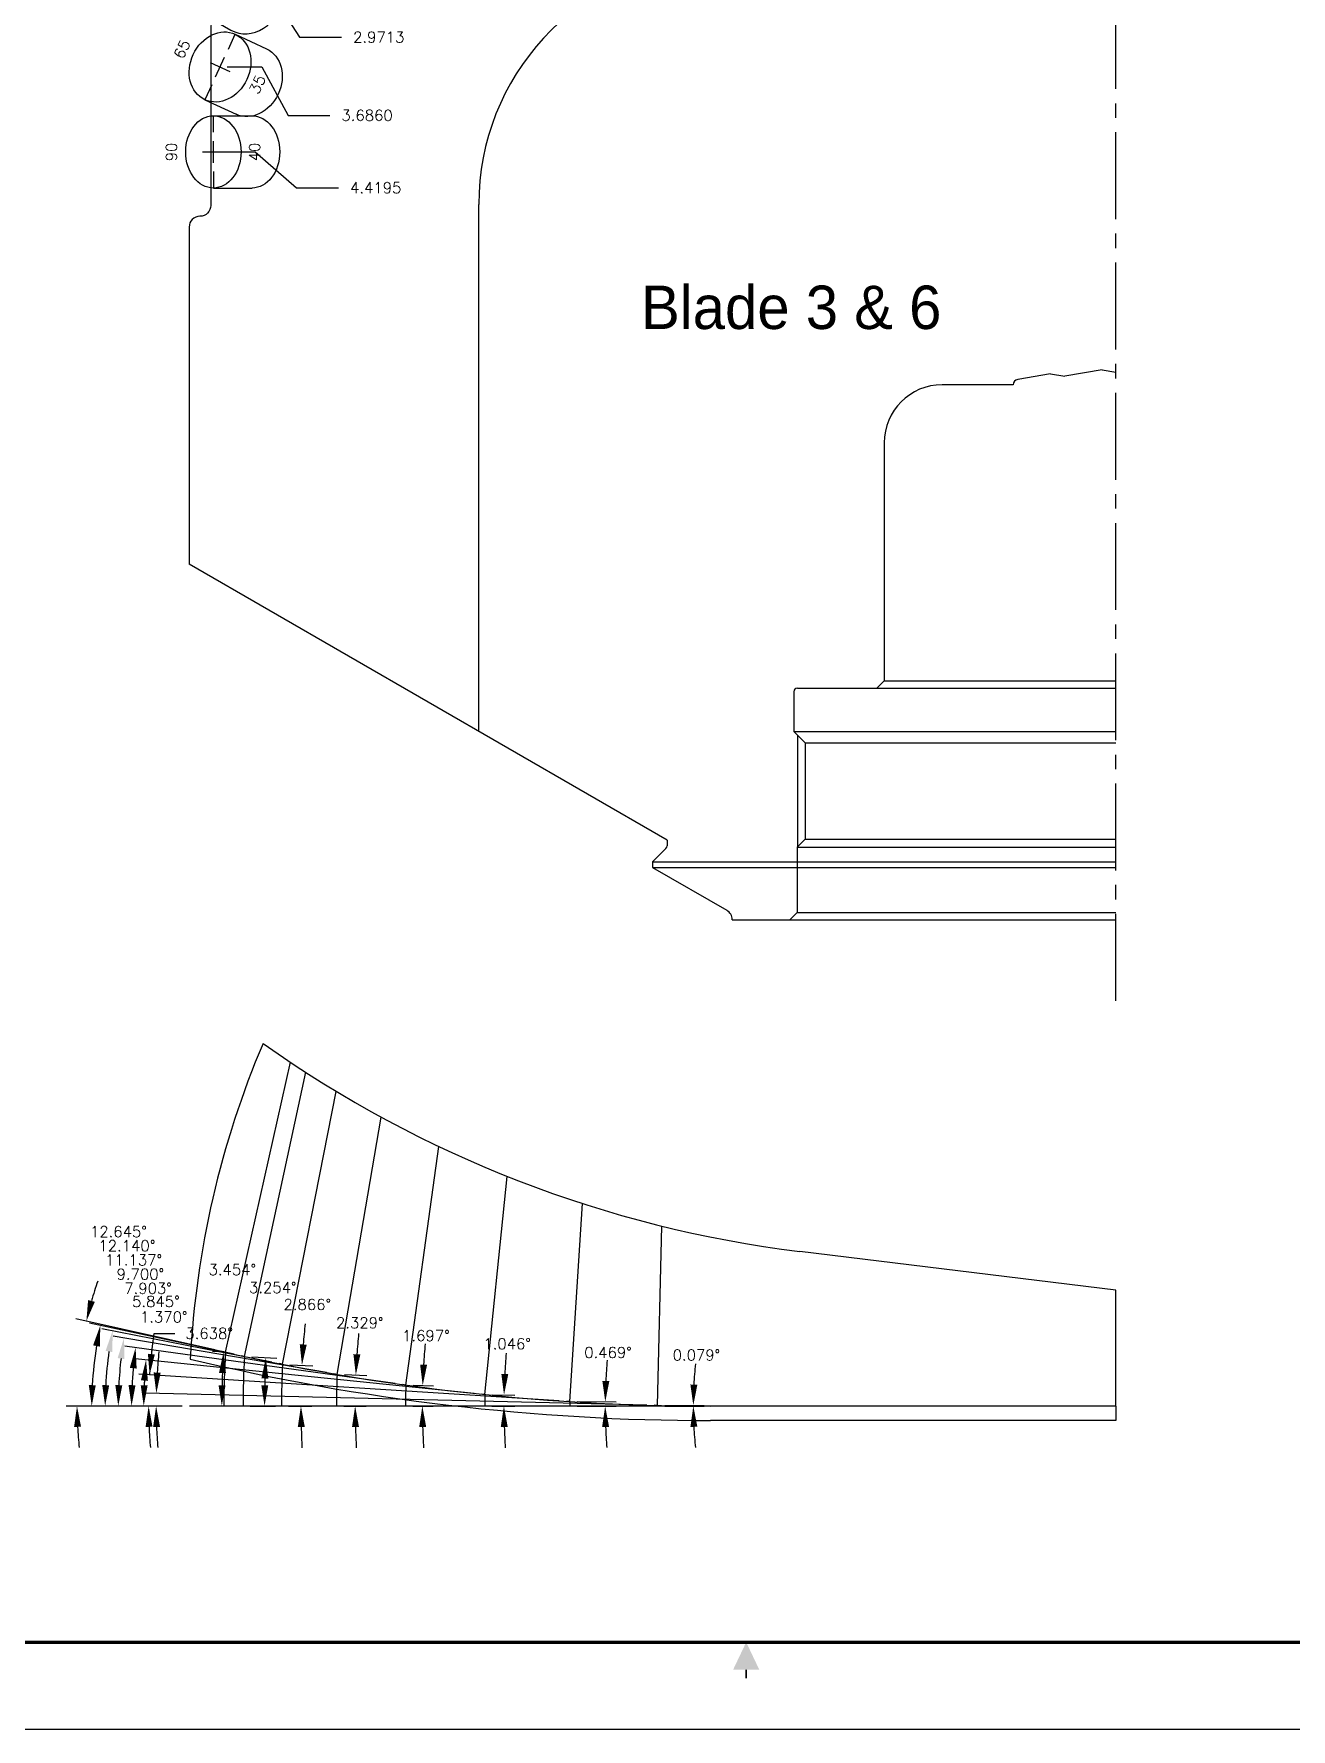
# Model space of a CAD drawing. Header units: inches. Extents: x -3 to 80.6, y -1.2 to 56.3.
# Drawn here: x 23.47 to 34.32, y 12.43 to 27.07 of the extents above; entities that cross this region are included whole.
import ezdxf
from ezdxf.enums import TextEntityAlignment as Align
from ezdxf.lldxf.tags import DXFTag

# ---------------------------------------------------------------- set-up
doc = ezdxf.new("R2010")
doc.units = ezdxf.units.IN
doc.header["$MEASUREMENT"] = 0
doc.header["$PDMODE"] = 35
doc.linetypes.add('CENTER2', pattern=[1.125, 0.75, -0.125, 0.125, -0.125])
doc.layers.get('Defpoints').update_dxf_attribs({"color": 10})
doc.layers.add('Blade_2', color=7, linetype='Continuous', true_color=0xcccc00)
for name, color, linetype in [('CLine', 5, 'CENTER2'), ('Dims', 4, 'Continuous'), ('Title Block', 7, 'Continuous')]:
    doc.layers.add(name, color=color, linetype=linetype)
doc.styles.add('RomanD', font='romand.shx')
doc.styles.add('RomanS', font='romans')
tags = doc.linetypes.add('HIDDEN2', pattern=[0.1875, 0.125, -0.0625]).pattern_tags.tags
tags[6:7] = [DXFTag(74, 4), DXFTag(75, 0), DXFTag(340, '0'), DXFTag(46, 0.0), DXFTag(50, 0.0), DXFTag(44, 0.0), DXFTag(45, 0.0)]
tags[4:5] = [DXFTag(74, 4), DXFTag(75, 0), DXFTag(340, '0'), DXFTag(46, 0.0), DXFTag(50, 0.0), DXFTag(44, 0.0), DXFTag(45, 0.0)]
doc.dimstyles.get("Standard").update_dxf_attribs({"dimtxt": 0.094, "dimasz": 0.18, "dimexe": 0.094, "dimexo": 0.0625, "dimgap": 0.09, "dimtad": 0, "dimtih": 1, "dimtoh": 1, "dimdec": 4, "dimzin": 0, "dimdsep": 46, "dimtxsty": 'RomanS', "dimcen": 0.09, "dimadec": 3, "dimazin": 0, "dimtfac": 1, "dimtdec": 4, "dimtofl": 0, "dimtmove": 0, "dimatfit": 3, "dimfxl": 1, "dimtolj": 1, "dimtzin": 0, "dimarcsym": 0})

# ---------------------------------------------------------------- blocks, each defined once
blk = doc.blocks.new('COT_Dblock')
at = {"layer": 'Title Block', "color": 8}
blk.add_lwpolyline([(0, 0), (34, 0), (34, 22), (0, 22)], close=True, dxfattribs=at)
at = {"layer": 'Title Block', "const_width": 0.03}
blk.add_lwpolyline([(33.13, 21.25), (0.87, 21.25), (0.87, 0.75), (33.13, 0.75)], close=True, dxfattribs=at)
at = {"layer": 'Title Block', "const_width": 0.015}
blk.add_lwpolyline([(17, 0.438), (17, 0.513)], dxfattribs=at)
at = {"layer": 'Title Block'}
blk.add_solid([(16.887, 0.513), (17.113, 0.513), (17, 0.75)], dxfattribs=at)
at = {"layer": 'Title Block', "color": 1, "style": 'RomanS', "flags": 8}
for tag, p in [('FNAME', (0.62, 3.75)), ('REVDATE', (0.62, 2.25)), ('USER', (0.62, 0.75))]:
    blk.add_attdef(tag, text='', height=0.047, rotation=90, dxfattribs=at).set_placement(p, align=Align.BOTTOM_LEFT)
at = {"layer": 'Title Block', "color": 3, "style": 'RomanS', "flags": 8}
blk.add_attdef('DRAWN', text='', height=0.11, dxfattribs=at).set_placement((28.7, 1.984), align=Align.MIDDLE_CENTER)
for tag, p in [('DDATE', (28.356, 1.672)), ('CHECK', (28.356, 1.406)), ('MATRL', (28.356, 1.149)), ('PDATE', (28.356, 0.883)), ('SCALE', (29.896, 0.855)), ('SHEET', (32.005, 0.855))]:
    blk.add_attdef(tag, text='', height=0.094, dxfattribs=at).set_placement(p, align=Align.MIDDLE_LEFT)
at = {"layer": 'Title Block', "color": 3, "style": 'RomanD', "width": 0.9, "flags": 8}
for tag, height, p in [('TITL1', 0.125, (31.337, 1.684)), ('TITL2', 0.094, (31.337, 1.514)), ('TITL3', 0.094, (31.337, 1.374))]:
    blk.add_attdef(tag, text='', height=height, dxfattribs=at).set_placement(p, align=Align.MIDDLE_CENTER)
at = {"layer": 'Title Block', "color": 3, "style": 'RomanS', "flags": 8}
for tag, p in [('FSCM#', (30.337, 1.121)), ('DWG#', (31.81, 1.121)), ('REV#', (32.97, 1.121))]:
    blk.add_attdef(tag, text='', height=0.094, dxfattribs=at).set_placement(p, align=Align.TOP_CENTER)
blk = doc.blocks.new('CMark')
at = {"layer": 'CLine'}
for p, q in [((-0.094, 0), (0.094, 0)), ((0, 0.094), (0, -0.094))]:
    blk.add_line(p, q, dxfattribs=at)
blk = doc.blocks.new('1613@29')
for p, q in [((-0.17, 0), (-0.313, 0)), ((0.171, 0), (0.312, 0))]:
    blk.add_line(p, q)
at = {"color": 8, "linetype": 'HIDDEN2', "ltscale": 0.5}
blk.add_line((-0.313, 0), (-0.313, -0.252), dxfattribs=at)
at = {"color": 8, "linetype": 'HIDDEN2', "ltscale": 0.5, "flags": 128}
blk.add_lwpolyline([(0.312, 0), (0.312, -0.252)], dxfattribs=at)
blk.add_ellipse((0, 0), major_axis=(-0.312, 0), ratio=0.874624, start_param=3.141593, end_param=9.424778)
at = {"color": 8, "linetype": 'HIDDEN2', "ltscale": 0.5}
blk.add_ellipse((0, -0.252), major_axis=(-0.312, 0), ratio=0.874624, start_param=0, end_param=3.141593, dxfattribs=at)
blk.add_blockref('CMark', (0, 0))
at = {"style": 'RomanS'}
blk.add_text('29', height=0.094, dxfattribs=at).set_placement((0.006, -0.395), align=Align.MIDDLE_CENTER)
blk.add_attdef('ANG', text='', height=0.094, dxfattribs=at).set_placement((0, 0.287), align=Align.BOTTOM_CENTER)
blk = doc.blocks.new('*D92')
at = {"layer": 'Defpoints', "color": 0, "transparency": 16777216}
for p in [(32.812, 30.466), (25.111, 27.495), (26.126, 27.037)]:
    blk.add_point(p, dxfattribs=at)
at = {"layer": 'Dims', "color": 0, "lineweight": -2, "transparency": 16777216}
for p, q in [((25.174, 27.495), (25.471, 27.495)), ((25.471, 27.495), (25.766, 27.037)), ((25.766, 27.037), (26.126, 27.037))]:
    blk.add_line(p, q, dxfattribs=at)
at = {"layer": 'Dims', "color": 0, "transparency": 16777216, "insert": (26.449, 27.037), "char_height": 0.094, "attachment_point": 5, "style": 'RomanS'}
blk.add_mtext('\\A1;2.9713', dxfattribs=at)
blk = doc.blocks.new('*D93')
at = {"layer": 'Defpoints', "color": 0, "transparency": 16777216}
for p in [(24.527, 15.252), (24.815, 15.216), (28.825, 15.222), (28.855, 15.221), (29.312, 15.216)]:
    blk.add_point(p, dxfattribs=at)
at = {"layer": 'Dims', "color": 0, "lineweight": -2, "transparency": 16777216}
for p, q in [((28.762, 15.224), (24.435, 15.327)), ((24.752, 15.216), (24.433, 15.216))]:
    blk.add_line(p, q, dxfattribs=at)
for start, end in [(174.1029, 176.3667), (182.2638, 184.5275)]:
    blk.add_arc((29.083, 15.216), 4.556, start, end, dxfattribs=at)
at = {"layer": 'Dims', "color": 0, "transparency": 16777216}
for points in [[(24.566, 15.503), (24.506, 15.506), (24.529, 15.325)], [(24.501, 15.035), (24.561, 15.036), (24.527, 15.216)]]:
    blk.add_solid(points, dxfattribs=at)
at = {"layer": 'Dims', "color": 0, "transparency": 16777216, "insert": (24.593, 15.985), "char_height": 0.094, "attachment_point": 5, "style": 'RomanS'}
blk.add_mtext('\\A1;1.370°', dxfattribs=at)
blk = doc.blocks.new('*D94')
at = {"layer": 'Defpoints', "color": 0, "transparency": 16777216}
for p in [(24.422, 15.349), (27.334, 15.318), (27.364, 15.315), (24.815, 15.216), (29.312, 15.216)]:
    blk.add_point(p, dxfattribs=at)
at = {"layer": 'Dims', "color": 0, "lineweight": -2, "transparency": 16777216}
for p, q in [((27.272, 15.325), (24.347, 15.624)), ((24.752, 15.216), (24.326, 15.216))]:
    blk.add_line(p, q, dxfattribs=at)
blk.add_arc((28.336, 15.216), 3.916, 176.7891, 177.3659, dxfattribs=at)
at = {"layer": 'Dims', "color": 0, "transparency": 16777216}
for points in [[(24.396, 15.438), (24.456, 15.433), (24.44, 15.615)], [(24.454, 15.395), (24.394, 15.396), (24.42, 15.216)]]:
    blk.add_solid(points, dxfattribs=at)
at = {"layer": 'Dims', "color": 0, "transparency": 16777216, "insert": (24.525, 16.119), "char_height": 0.094, "attachment_point": 5, "style": 'RomanS'}
blk.add_mtext('\\A1;5.845°', dxfattribs=at)
blk = doc.blocks.new('*D95')
at = {"layer": 'Defpoints', "color": 0, "transparency": 16777216}
for p in [(24.319, 15.385), (26.653, 15.402), (26.682, 15.397), (24.815, 15.216), (29.312, 15.216)]:
    blk.add_point(p, dxfattribs=at)
at = {"layer": 'Dims', "color": 0, "lineweight": -2, "transparency": 16777216}
for p, q in [((26.591, 15.41), (24.257, 15.734)), ((24.752, 15.216), (24.221, 15.216))]:
    blk.add_line(p, q, dxfattribs=at)
blk.add_arc((27.991, 15.216), 3.676, 174.9031, 177.194, dxfattribs=at)
at = {"layer": 'Dims', "color": 0, "transparency": 16777216}
for points in [[(24.3, 15.546), (24.359, 15.539), (24.35, 15.721)], [(24.349, 15.395), (24.289, 15.397), (24.315, 15.216)]]:
    blk.add_solid(points, dxfattribs=at)
at = {"layer": 'Dims', "color": 0, "transparency": 16777216, "insert": (24.458, 16.232), "char_height": 0.094, "attachment_point": 5, "style": 'RomanS'}
blk.add_mtext('\\A1;7.903°', dxfattribs=at)
blk = doc.blocks.new('*D96')
at = {"layer": 'Defpoints', "color": 0, "transparency": 16777216}
for p in [(24.206, 15.413), (26.06, 15.494), (26.09, 15.489), (24.815, 15.216), (29.312, 15.216)]:
    blk.add_point(p, dxfattribs=at)
at = {"layer": 'Dims', "color": 0, "lineweight": -2, "transparency": 16777216}
for p, q in [((25.998, 15.505), (24.157, 15.82)), ((24.752, 15.216), (24.106, 15.216))]:
    blk.add_line(p, q, dxfattribs=at)
blk.add_arc((27.689, 15.216), 3.489, 173.2564, 177.0437, dxfattribs=at)
at = {"layer": 'Dims', "color": 0, "transparency": 16777216}
for points in [[(24.195, 15.63), (24.254, 15.621), (24.25, 15.804)], [(24.235, 15.395), (24.175, 15.397), (24.2, 15.216)]]:
    blk.add_solid(points, dxfattribs=at)
at = {"layer": 'Dims', "color": 0, "transparency": 16777216, "insert": (24.391, 16.355), "char_height": 0.094, "attachment_point": 5, "style": 'RomanS'}
blk.add_mtext('\\A1;9.700°', dxfattribs=at)
blk = doc.blocks.new('*D97')
at = {"layer": 'Defpoints', "color": 0, "transparency": 16777216}
for p in [(25.588, 15.582), (25.618, 15.576), (24.094, 15.433), (24.815, 15.216), (29.312, 15.216)]:
    blk.add_point(p, dxfattribs=at)
at = {"layer": 'Dims', "color": 0, "lineweight": -2, "transparency": 16777216}
for p, q in [((25.527, 15.594), (24.058, 15.883)), ((24.752, 15.216), (23.993, 15.216))]:
    blk.add_line(p, q, dxfattribs=at)
blk.add_arc((27.447, 15.216), 3.36, 171.9326, 176.9303, dxfattribs=at)
at = {"layer": 'Dims', "color": 0, "transparency": 16777216}
for points in [[(24.091, 15.692), (24.15, 15.682), (24.151, 15.865)], [(24.122, 15.395), (24.062, 15.397), (24.087, 15.216)]]:
    blk.add_solid(points, dxfattribs=at)
at = {"layer": 'Dims', "color": 0, "transparency": 16777216, "insert": (24.333, 16.477), "char_height": 0.094, "attachment_point": 5, "style": 'RomanS'}
blk.add_mtext('\\A1;11.137°', dxfattribs=at)
blk = doc.blocks.new('*D98')
at = {"layer": 'Defpoints', "color": 0, "transparency": 16777216}
for p in [(25.261, 15.65), (25.29, 15.644), (23.979, 15.449), (24.815, 15.216), (29.312, 15.216)]:
    blk.add_point(p, dxfattribs=at)
at = {"layer": 'Dims', "color": 0, "lineweight": -2, "transparency": 16777216}
for p, q in [((25.2, 15.663), (23.953, 15.931)), ((24.752, 15.216), (23.877, 15.216))]:
    blk.add_line(p, q, dxfattribs=at)
blk.add_arc((27.278, 15.216), 3.307, 170.9792, 176.881, dxfattribs=at)
at = {"layer": 'Dims', "color": 0, "transparency": 16777216}
for points in [[(23.983, 15.74), (24.042, 15.729), (24.045, 15.911)], [(24.006, 15.395), (23.946, 15.397), (23.971, 15.216)]]:
    blk.add_solid(points, dxfattribs=at)
at = {"layer": 'Dims', "color": 0, "transparency": 16777216, "insert": (24.275, 16.6), "char_height": 0.094, "attachment_point": 5, "style": 'RomanS'}
blk.add_mtext('\\A1;12.140°', dxfattribs=at)
blk = doc.blocks.new('*D99')
at = {"layer": 'Defpoints', "color": 0, "transparency": 16777216}
for p in [(25.096, 15.686), (25.125, 15.68), (23.853, 15.462), (24.815, 15.216), (29.312, 15.216)]:
    blk.add_point(p, dxfattribs=at)
at = {"layer": 'Dims', "color": 0, "lineweight": -2, "transparency": 16777216}
for p, q in [((25.035, 15.7), (23.833, 15.97)), ((24.752, 15.216), (23.75, 15.216))]:
    blk.add_line(p, q, dxfattribs=at)
for start, end in [(161.1947, 164.2746), (183.0799, 186.1599)]:
    blk.add_arc((27.193, 15.216), 3.349, start, end, dxfattribs=at)
at = {"layer": 'Dims', "color": 0, "transparency": 16777216}
for points in [[(23.998, 16.116), (23.94, 16.131), (23.925, 15.949)], [(23.819, 15.035), (23.879, 15.037), (23.844, 15.216)]]:
    blk.add_solid(points, dxfattribs=at)
at = {"layer": 'Dims', "color": 0, "transparency": 16777216, "insert": (24.202, 16.722), "char_height": 0.094, "attachment_point": 5, "style": 'RomanS'}
blk.add_mtext('\\A1;12.645°', dxfattribs=at)
blk = doc.blocks.new('*D100')
at = {"layer": 'Defpoints', "color": 0, "transparency": 16777216}
for p in [(28.855, 15.221), (28.855, 15.216), (29.164, 15.218), (32.812, 15.216)]:
    blk.add_point(p, dxfattribs=at)
at = {"layer": 'Dims', "color": 0, "lineweight": -2, "transparency": 16777216}
for p, q in [((28.917, 15.221), (29.258, 15.221)), ((28.917, 15.216), (29.258, 15.216))]:
    blk.add_line(p, q, dxfattribs=at)
for start, end in [(174.2659, 177.0934), (182.8275, 185.655)]:
    blk.add_arc((32.812, 15.216), 3.648, start, end, dxfattribs=at)
at = {"layer": 'Dims', "color": 0, "transparency": 16777216}
for points in [[(29.199, 15.4), (29.139, 15.402), (29.164, 15.221)], [(29.139, 15.035), (29.199, 15.037), (29.164, 15.216)]]:
    blk.add_solid(points, dxfattribs=at)
at = {"layer": 'Dims', "color": 0, "transparency": 16777216, "insert": (29.191, 15.656), "char_height": 0.094, "attachment_point": 5, "style": 'RomanS'}
blk.add_mtext('\\A1;0.079°', dxfattribs=at)
blk = doc.blocks.new('*D101')
at = {"layer": 'Defpoints', "color": 0, "transparency": 16777216}
for p in [(28.098, 15.254), (28.403, 15.228), (28.098, 15.216), (32.812, 15.216)]:
    blk.add_point(p, dxfattribs=at)
at = {"layer": 'Dims', "color": 0, "lineweight": -2, "transparency": 16777216}
for p, q in [((28.161, 15.254), (28.498, 15.251)), ((28.161, 15.216), (28.497, 15.216))]:
    blk.add_line(p, q, dxfattribs=at)
for start, end in [(174.8524, 177.1919), (182.3395, 184.6791)]:
    blk.add_arc((32.812, 15.216), 4.409, start, end, dxfattribs=at)
at = {"layer": 'Dims', "color": 0, "transparency": 16777216}
for points in [[(28.439, 15.431), (28.379, 15.433), (28.404, 15.252)], [(28.377, 15.035), (28.437, 15.036), (28.403, 15.216)]]:
    blk.add_solid(points, dxfattribs=at)
at = {"layer": 'Dims', "color": 0, "transparency": 16777216, "insert": (28.428, 15.678), "char_height": 0.094, "attachment_point": 5, "style": 'RomanS'}
blk.add_mtext('\\A1;0.469°', dxfattribs=at)
blk = doc.blocks.new('*D102')
at = {"layer": 'Defpoints', "color": 0, "transparency": 16777216}
for p in [(27.364, 15.315), (27.529, 15.248), (27.363, 15.216), (32.812, 15.216)]:
    blk.add_point(p, dxfattribs=at)
at = {"layer": 'Dims', "color": 0, "lineweight": -2, "transparency": 16777216}
for p, q in [((27.427, 15.314), (27.624, 15.311)), ((27.426, 15.216), (27.623, 15.216))]:
    blk.add_line(p, q, dxfattribs=at)
for start, end in [(175.0495, 177.0019), (181.9524, 183.9048)]:
    blk.add_arc((32.812, 15.216), 5.283, start, end, dxfattribs=at)
at = {"layer": 'Dims', "color": 0, "transparency": 16777216}
for points in [[(27.567, 15.491), (27.507, 15.493), (27.53, 15.312)], [(27.502, 15.035), (27.562, 15.036), (27.529, 15.216)]]:
    blk.add_solid(points, dxfattribs=at)
at = {"layer": 'Dims', "color": 0, "transparency": 16777216, "insert": (27.557, 15.753), "char_height": 0.094, "attachment_point": 5, "style": 'RomanS'}
blk.add_mtext('\\A1;1.046°', dxfattribs=at)
blk = doc.blocks.new('*D103')
at = {"layer": 'Defpoints', "color": 0, "transparency": 16777216}
for p in [(26.682, 15.397), (26.825, 15.275), (26.68, 15.216), (32.812, 15.216)]:
    blk.add_point(p, dxfattribs=at)
at = {"layer": 'Dims', "color": 0, "lineweight": -2, "transparency": 16777216}
for p, q in [((26.745, 15.396), (26.922, 15.39)), ((26.742, 15.216), (26.919, 15.216))]:
    blk.add_line(p, q, dxfattribs=at)
for start, end in [(174.8572, 176.5799), (181.7227, 183.4454)]:
    blk.add_arc((32.812, 15.216), 5.987, start, end, dxfattribs=at)
at = {"layer": 'Dims', "color": 0, "transparency": 16777216}
for points in [[(26.866, 15.572), (26.806, 15.574), (26.828, 15.393)], [(26.798, 15.035), (26.858, 15.036), (26.825, 15.216)]]:
    blk.add_solid(points, dxfattribs=at)
at = {"layer": 'Dims', "color": 0, "transparency": 16777216, "insert": (26.856, 15.823), "char_height": 0.094, "attachment_point": 5, "style": 'RomanS'}
blk.add_mtext('\\A1;1.697°', dxfattribs=at)
blk = doc.blocks.new('*D104')
at = {"layer": 'Defpoints', "color": 0, "transparency": 16777216}
for p in [(26.09, 15.489), (26.246, 15.305), (26.084, 15.216), (32.812, 15.216)]:
    blk.add_point(p, dxfattribs=at)
at = {"layer": 'Dims', "color": 0, "lineweight": -2, "transparency": 16777216}
for p, q in [((26.152, 15.487), (26.345, 15.479)), ((26.147, 15.216), (26.339, 15.216))]:
    blk.add_line(p, q, dxfattribs=at)
for start, end in [(174.5298, 176.1003), (181.5706, 183.1411)]:
    blk.add_arc((32.812, 15.216), 6.567, start, end, dxfattribs=at)
at = {"layer": 'Dims', "color": 0, "transparency": 16777216}
for points in [[(26.29, 15.661), (26.23, 15.664), (26.251, 15.483)], [(26.218, 15.035), (26.278, 15.036), (26.245, 15.216)]]:
    blk.add_solid(points, dxfattribs=at)
at = {"layer": 'Dims', "color": 0, "transparency": 16777216, "insert": (26.285, 15.934), "char_height": 0.094, "attachment_point": 5, "style": 'RomanS'}
blk.add_mtext('\\A1;2.329°', dxfattribs=at)
blk = doc.blocks.new('*D105')
at = {"layer": 'Defpoints', "color": 0, "transparency": 16777216}
for p in [(25.618, 15.576), (25.778, 15.333), (25.609, 15.216), (32.812, 15.216)]:
    blk.add_point(p, dxfattribs=at)
at = {"layer": 'Dims', "color": 0, "lineweight": -2, "transparency": 16777216}
for p, q in [((25.68, 15.573), (25.88, 15.563)), ((25.671, 15.216), (25.871, 15.216))]:
    blk.add_line(p, q, dxfattribs=at)
for start, end in [(174.2017, 175.6678), (181.4661, 182.9322)]:
    blk.add_arc((32.812, 15.216), 7.035, start, end, dxfattribs=at)
at = {"layer": 'Dims', "color": 0, "transparency": 16777216}
for points in [[(25.827, 15.745), (25.767, 15.749), (25.786, 15.568)], [(25.75, 15.035), (25.81, 15.036), (25.777, 15.216)]]:
    blk.add_solid(points, dxfattribs=at)
at = {"layer": 'Dims', "color": 0, "transparency": 16777216, "insert": (25.832, 16.093), "char_height": 0.094, "attachment_point": 5, "style": 'RomanS'}
blk.add_mtext('\\A1;2.866°', dxfattribs=at)
blk = doc.blocks.new('*D106')
at = {"layer": 'Defpoints', "color": 0, "transparency": 16777216}
for p in [(25.29, 15.644), (25.464, 15.355), (25.278, 15.216), (32.812, 15.216)]:
    blk.add_point(p, dxfattribs=at)
at = {"layer": 'Dims', "color": 0, "lineweight": -2, "transparency": 16777216}
for p, q in [((25.352, 15.64), (25.568, 15.628)), ((25.34, 15.216), (25.557, 15.216))]:
    blk.add_line(p, q, dxfattribs=at)
blk.add_arc((32.812, 15.216), 7.349, 178.1491, 178.5967, dxfattribs=at)
at = {"layer": 'Dims', "color": 0, "transparency": 16777216}
for points in [[(25.436, 15.455), (25.496, 15.452), (25.474, 15.633)], [(25.495, 15.395), (25.435, 15.396), (25.463, 15.216)]]:
    blk.add_solid(points, dxfattribs=at)
at = {"layer": 'Dims', "color": 0, "transparency": 16777216, "insert": (25.534, 16.239), "char_height": 0.094, "attachment_point": 5, "style": 'RomanS'}
blk.add_mtext('\\A1;3.254°', dxfattribs=at)
blk = doc.blocks.new('*D107')
at = {"layer": 'Defpoints', "color": 0, "transparency": 16777216}
for p in [(25.125, 15.68), (25.096, 15.371), (25.111, 15.216), (32.812, 15.216)]:
    blk.add_point(p, dxfattribs=at)
at = {"layer": 'Dims', "color": 0, "lineweight": -2, "transparency": 16777216}
for p, q in [((25.063, 15.684), (25.015, 15.686)), ((25.049, 15.216), (25, 15.216))]:
    blk.add_line(p, q, dxfattribs=at)
blk.add_arc((32.812, 15.216), 7.718, 177.8827, 178.6636, dxfattribs=at)
at = {"layer": 'Dims', "color": 0, "transparency": 16777216}
for points in [[(25.07, 15.502), (25.13, 15.5), (25.108, 15.681)], [(25.126, 15.395), (25.066, 15.396), (25.094, 15.216)]]:
    blk.add_solid(points, dxfattribs=at)
at = {"layer": 'Dims', "color": 0, "transparency": 16777216, "insert": (25.185, 16.394), "char_height": 0.094, "attachment_point": 5, "style": 'RomanS'}
blk.add_mtext('\\A1;3.454°', dxfattribs=at)
blk = doc.blocks.new('1613@35')
for p, q in [((-0.17, 0), (-0.312, 0)), ((0.171, 0), (0.312, 0))]:
    blk.add_line(p, q)
at = {"color": 8, "linetype": 'HIDDEN2', "ltscale": 0.5}
blk.add_line((-0.312, 0), (-0.312, -0.298), dxfattribs=at)
at = {"color": 8, "linetype": 'HIDDEN2', "ltscale": 0.5, "flags": 128}
blk.add_lwpolyline([(0.312, 0), (0.312, -0.298)], dxfattribs=at)
at = {"extrusion": (0, 0, -1)}
blk.add_ellipse((0, 0), major_axis=(-0.312, 0), ratio=0.8192, start_param=3.141593, end_param=9.424778, dxfattribs=at)
at = {"color": 8, "linetype": 'HIDDEN2', "ltscale": 0.5, "extrusion": (0, 0, -1)}
blk.add_ellipse((0, -0.298), major_axis=(-0.312, 0), ratio=0.8192, start_param=3.141593, end_param=6.283185, dxfattribs=at)
blk.add_blockref('CMark', (0, 0))
at = {"style": 'RomanS'}
blk.add_text('35', height=0.094, dxfattribs=at).set_placement((0, -0.356), align=Align.MIDDLE_CENTER)
blk.add_attdef('ANG', text='', height=0.094, dxfattribs=at).set_placement((0, 0.287), align=Align.BOTTOM_CENTER)
blk = doc.blocks.new('1613@40')
for p, q in [((-0.17, 0), (-0.312, 0)), ((0.171, 0), (0.312, 0))]:
    blk.add_line(p, q)
at = {"color": 8, "linetype": 'HIDDEN2', "ltscale": 0.5}
blk.add_line((-0.312, 0), (-0.312, -0.334), dxfattribs=at)
at = {"color": 8, "linetype": 'HIDDEN2', "ltscale": 0.5, "flags": 128}
blk.add_lwpolyline([(0.312, 0), (0.312, -0.334)], dxfattribs=at)
at = {"extrusion": (0, 0, -1)}
blk.add_ellipse((0, 0), major_axis=(-0.312, 0), ratio=0.76608, start_param=3.141593, end_param=9.424778, dxfattribs=at)
at = {"color": 8, "linetype": 'HIDDEN2', "ltscale": 0.5, "extrusion": (0, 0, -1)}
blk.add_ellipse((0, -0.334), major_axis=(-0.312, 0), ratio=0.76608, start_param=3.141593, end_param=6.283185, dxfattribs=at)
blk.add_blockref('CMark', (0, 0))
at = {"style": 'RomanS'}
blk.add_text('40', height=0.094, dxfattribs=at).set_placement((0, -0.356), align=Align.MIDDLE_CENTER)
blk.add_attdef('ANG', text='', height=0.094, dxfattribs=at).set_placement((0, 0.287), align=Align.BOTTOM_CENTER)
blk = doc.blocks.new('*D261')
at = {"layer": 'Blade_2', "color": 0, "lineweight": -2, "transparency": 16777216}
for p, q in [((25.141, 26.78), (25.439, 26.78)), ((25.439, 26.78), (25.666, 26.362)), ((25.666, 26.362), (26.026, 26.362))]:
    blk.add_line(p, q, dxfattribs=at)
at = {"layer": 'Defpoints', "color": 0, "transparency": 16777216}
for p in [(32.812, 30.466), (25.079, 26.78), (26.026, 26.362)]:
    blk.add_point(p, dxfattribs=at)
at = {"layer": 'Blade_2', "color": 0, "transparency": 16777216, "insert": (26.348, 26.362), "char_height": 0.094, "attachment_point": 5, "style": 'RomanS'}
blk.add_mtext('\\A1;3.6860', dxfattribs=at)
blk = doc.blocks.new('*D262')
at = {"layer": 'Blade_2', "color": 0, "lineweight": -2, "transparency": 16777216}
for p, q in [((25.084, 26.046), (25.381, 26.046)), ((25.381, 26.046), (25.74, 25.737)), ((25.74, 25.737), (26.1, 25.737))]:
    blk.add_line(p, q, dxfattribs=at)
at = {"layer": 'Defpoints', "color": 0, "transparency": 16777216}
for p in [(32.812, 30.466), (25.021, 26.046), (26.1, 25.737)]:
    blk.add_point(p, dxfattribs=at)
at = {"layer": 'Blade_2', "color": 0, "transparency": 16777216, "insert": (26.423, 25.737), "char_height": 0.094, "attachment_point": 5, "style": 'RomanS'}
blk.add_mtext('\\A1;4.4195', dxfattribs=at)
blk = doc.blocks.new('*D335')
at = {"color": 0, "lineweight": -2, "transparency": 16777216}
for p, q in [((24.509, 15.843), (24.689, 15.843)), ((28.006, 15.26), (24.377, 15.491)), ((24.752, 15.216), (24.368, 15.216))]:
    blk.add_line(p, q, dxfattribs=at)
for start, end in [(171.4978, 176.3616), (171.4989, 173.9302), (182.4314, 184.8627)]:
    blk.add_arc((28.704, 15.216), 4.242, start, end, dxfattribs=at)
at = {"color": 0, "transparency": 16777216}
for points in [[(24.516, 15.662), (24.456, 15.667), (24.471, 15.485)], [(24.436, 15.035), (24.496, 15.037), (24.462, 15.216)]]:
    blk.add_solid(points, dxfattribs=at)
at = {"layer": 'Defpoints', "color": 0, "transparency": 16777216}
for p in [(24.463, 15.306), (28.068, 15.256), (28.098, 15.254), (24.815, 15.216), (29.312, 15.216)]:
    blk.add_point(p, dxfattribs=at)
at = {"color": 0, "transparency": 16777216, "insert": (24.985, 15.843), "char_height": 0.094, "attachment_point": 5, "style": 'RomanS'}
blk.add_mtext('\\A1;3.638°', dxfattribs=at)

msp = doc.modelspace()

# ---------------------------------------------------------------- linework, layer by layer
for p, q in [((27.31192, 21.04154), (27.31192, 25.59249)), ((32.69264, 24.16584), (32.37164, 24.10924)), ((32.69264, 24.16584), (32.81192, 24.14481)), ((31.9261, 24.03542), (31.31192, 24.03542)), ((32.24664, 24.13128), (31.96484, 24.0816)), ((32.24664, 24.13128), (32.37164, 24.10924)), ((30.81192, 23.53542), (30.81192, 21.47834)), ((28.93692, 20.10334), (24.81192, 22.48491)), ((30.03092, 21.38459), (30.03092, 21.04084)), ((30.06217, 21.41584), (32.81192, 21.41584)), ((30.81192, 21.47834), (30.74942, 21.41584)), ((30.81192, 21.47834), (32.81192, 21.47834)), ((30.03092, 21.04084), (32.81192, 21.04084)), ((30.03092, 21.04084), (30.12957, 20.94219)), ((30.06192, 21.00984), (30.06192, 20.04334)), ((30.12957, 20.94219), (32.81192, 20.94219)), ((30.12957, 20.94219), (30.12957, 20.11099)), ((28.93692, 20.10334), (28.93692, 20.05379)), ((30.12957, 20.11099), (30.05942, 20.04084)), ((30.12957, 20.11099), (32.81192, 20.11099)), ((28.92777, 20.03169), (28.81192, 19.91584)), ((28.81192, 19.91584), (32.81192, 19.91584)), ((28.81192, 19.91584), (28.81192, 19.8669)), ((30.05942, 20.04084), (32.81192, 20.04084)), ((30.05942, 20.04084), (30.05942, 19.47834)), ((28.81192, 19.8669), (32.81192, 19.8669)), ((28.81192, 19.8669), (29.45255, 19.49703)), ((30.05942, 19.47834), (29.99692, 19.41584)), ((30.05942, 19.47834), (32.81192, 19.47834)), ((29.49942, 19.41584), (32.81192, 19.41584))]:
    msp.add_line(p, q)
at = {"color": 0}
for p, q in [((32.81192, 16.21584), (30.08242, 16.55099)), ((32.81192, 15.21584), (32.81192, 16.21584)), ((32.81192, 15.09084), (29.31192, 15.09084)), ((32.81192, 15.21584), (32.81192, 15.09084))]:
    msp.add_line(p, q, dxfattribs=at)
at = {"color": 1}
msp.add_line((29.31192, 15.21584), (24.81491, 15.21584), dxfattribs=at)
msp.add_lwpolyline([(32.81192, 29.39588), (29.24794, 30.35084, 0.49314543), (24.99942, 27.09084), (24.99942, 25.58459), (24.99942, 25.58459, -0.41421356), (24.90567, 25.49084, 0.41421356), (24.81192, 25.39709), (24.81192, 22.48491)], format="xyb")
at = {"color": 0}
for centre, radius, start, end in [((29.43692, 25.59249), 2.125, 95, 180), ((32.81192, 15.21584), 8, 156.952445, 177.091787), ((31.31635, 26.60052), 10.125, 234.595521, 263), ((29.31192, 34.34084), 19.25, 256.512631, 270)]:
    msp.add_arc(centre, radius, start, end, dxfattribs=at)
for centre, radius, start, end in [((31.31192, 23.53542), 0.5, 90, 180), ((31.97299, 24.03542), 0.04689, 99.999997, 180), ((30.06217, 21.38459), 0.03125, 90, 180), ((28.90567, 20.05379), 0.03125, 315, 0), ((29.40567, 19.41584), 0.09375, 0, 60)]:
    msp.add_arc(centre, radius, start, end)
at = {"layer": 'CLine'}
msp.add_line((32.81192, 18.71584), (32.81192, 30.46584), dxfattribs=at)
at = {"layer": 'Defpoints', "color": 1}
msp.add_line((32.81192, 15.21584), (29.31192, 15.21584), dxfattribs=at)
msp.add_arc((29.31192, 34.34084), 19.125, 256.512631, 270, dxfattribs=at)
at = {"layer": 'Dims'}
for p, q in [((25.12512, 15.67976), (25.68711, 18.18462)), ((25.28999, 15.64353), (25.81807, 18.09848)), ((25.61777, 15.57601), (26.08189, 17.93356)), ((26.08959, 15.48926), (26.46937, 17.71106)), ((26.68232, 15.39749), (26.96817, 17.45672)), ((27.36428, 15.31528), (27.55714, 17.19924)), ((28.09825, 15.25439), (28.20701, 16.96477)), ((28.85482, 15.22131), (28.89185, 16.77008)), ((25.12512, 15.67976), (25.09584, 15.68632)), ((25.28999, 15.64353), (25.26066, 15.64984)), ((25.61777, 15.57601), (25.58834, 15.58181)), ((26.08959, 15.48926), (26.06002, 15.49432)), ((26.68232, 15.39749), (26.65261, 15.40161)), ((27.36428, 15.31528), (27.33443, 15.31833)), ((28.09825, 15.25439), (28.06831, 15.2563)), ((28.85482, 15.22131), (28.82483, 15.22203))]:
    msp.add_line(p, q, dxfattribs=at)
for radius, start in [(7.70079, 176.546302), (7.53408, 176.745778), (7.20316, 177.133926), (6.72789, 177.670903), (6.13229, 178.30262), (5.44855, 178.954356), (4.71383, 179.531441), (3.9571, 179.920897)]:
    msp.add_arc((32.81192, 15.21584), radius, start, 180, dxfattribs=at)

# ---------------------------------------------------------------- block references
at = {"layer": 'Blade_2'}
for name, p, rotation, values in [('1613@29', (25.11113, 27.49451), 59.9, {'ANG': '59.9'}), ('1613@35', (25.07887, 26.77986), 65, {'ANG': '65'}), ('1613@40', (25.02132, 26.04631), 90, {'ANG': '90'})]:
    msp.add_blockref(name, p, dxfattribs=dict(at, rotation=rotation)).add_auto_attribs(values)
at = {"layer": 'Title Block'}
msp.add_blockref('COT_Dblock', (12.62056, 12.4259), dxfattribs=at)

# ---------------------------------------------------------------- texts
msp.add_text('Blade 3 & 6', height=0.375).set_placement((28.7129, 24.51695))

# ---------------------------------------------------------------- dimensions: what is measured, and where the dimension line sits
dim = msp.add_angular_dim_2l(base=(24.4633308, 15.305633), line1=((29.3119233, 15.2158448), (24.8149063, 15.2158448)), line2=((28.0982489, 15.2543936), (28.0683094, 15.2562974)), dimstyle='Standard')
dim.commit()
dim.dimension.update_dxf_attribs({"geometry": '*D335', "text_midpoint": (24.9849054, 15.8430299)})
at = {"layer": 'Blade_2'}
for feature_location, offset, picture, middle in [((25.02132, 26.04631), (1.07896, -0.30961), '*D262', (26.42305, 25.73671)), ((25.07887, 26.77986), (0.94685, -0.41834), '*D261', (26.34848, 26.36152))]:
    dim = msp.add_ordinate_dim(feature_location=feature_location, offset=offset, dtype=0, origin=(32.81192, 30.46584), dimstyle='Standard', dxfattribs=at)
    dim.commit()
    dim.dimension.update_dxf_attribs({"geometry": picture, "text_midpoint": middle})
at = {"layer": 'Dims'}
dim = msp.add_ordinate_dim(feature_location=(25.11113, 27.49451), offset=(1.01482, -0.45715), dtype=0, origin=(32.81192, 30.46584), dimstyle='Standard', dxfattribs=at)
dim.commit()
dim.dimension.update_dxf_attribs({"geometry": '*D92', "text_midpoint": (26.44871, 27.03736)})
for base, line1, line2, picture, middle in [((23.85293906, 15.46199898), ((29.31192326, 15.21584485), (24.8149063, 15.21584485)), ((25.12511514, 15.67975531), (25.09584284, 15.68632285)), '*D99', (24.20173314, 16.72209664)), ((23.979446, 15.449213), ((29.311923, 15.215845), (24.814906, 15.215845)), ((25.289991, 15.643527), (25.260662, 15.649836)), '*D98', (24.274653, 16.599664)), ((24.0942859, 15.4334017), ((29.3119233, 15.2158448), (24.8149063, 15.2158448)), ((25.6177712, 15.5760143), (25.5883362, 15.581809)), '*D97', (24.3329892, 16.4772321)), ((24.2057407, 15.4126293), ((29.3119233, 15.2158448), (24.8149063, 15.2158448)), ((26.0895939, 15.4892609), (26.0600228, 15.4943155)), '*D96', (24.391325, 16.3547999)), ((24.318943, 15.384789), ((29.311923, 15.215845), (24.814906, 15.215845)), ((26.682321, 15.397487), (26.652606, 15.401612)), '*D95', (24.458411, 16.232368)), ((24.422254, 15.348968), ((29.311923, 15.215845), (24.814906, 15.215845)), ((27.364279, 15.315275), (27.334435, 15.31833)), '*D94', (24.525498, 16.11868)), ((24.527406, 15.252146), ((29.311923, 15.215845), (24.814906, 15.215845)), ((28.854825, 15.221308), (28.824834, 15.222025)), '*D93', (24.592584, 15.984588))]:
    dim = msp.add_angular_dim_2l(base=base, line1=line1, line2=line2, dimstyle='Standard', dxfattribs=at)
    dim.commit()
    dim.dimension.update_dxf_attribs({"geometry": picture, "text_midpoint": middle, "dimtype": 162})
for base, p1, p2, picture, middle in [((25.09591, 15.3709), (25.12512, 15.67976), (25.11113, 15.21584), '*D107', (25.18478, 16.39377)), ((25.46389, 15.35498), (25.28999, 15.64353), (25.27784, 15.21584), '*D106', (25.5342, 16.23943)), ((25.77824, 15.33314), (25.61777, 15.57601), (25.60876, 15.21584), '*D105', (25.83215, 16.09289)), ((26.24576, 15.30482), (26.08959, 15.48926), (26.08404, 15.21584), '*D104', (26.28453, 15.93387)), ((26.82539, 15.27496), (26.68232, 15.39749), (26.67963, 15.21584), '*D103', (26.85595, 15.82293)), ((27.52947, 15.24798), (27.36428, 15.31528), (27.36337, 15.21584), '*D102', (27.55672, 15.75269)), ((28.40339, 15.22786), (28.09825, 15.25439), (28.09809, 15.21584), '*D101', (28.42765, 15.67777)), ((29.1641, 15.21752), (28.85482, 15.22131), (28.85482, 15.21584), '*D100', (29.19074, 15.65592))]:
    dim = msp.add_angular_dim_3p(base=base, center=(32.81192, 15.21584), p1=p1, p2=p2, dimstyle='Standard', dxfattribs=at)
    dim.commit()
    dim.dimension.update_dxf_attribs({"geometry": picture, "text_midpoint": middle, "dimtype": 165})

doc.saveas('drawing.dxf')
